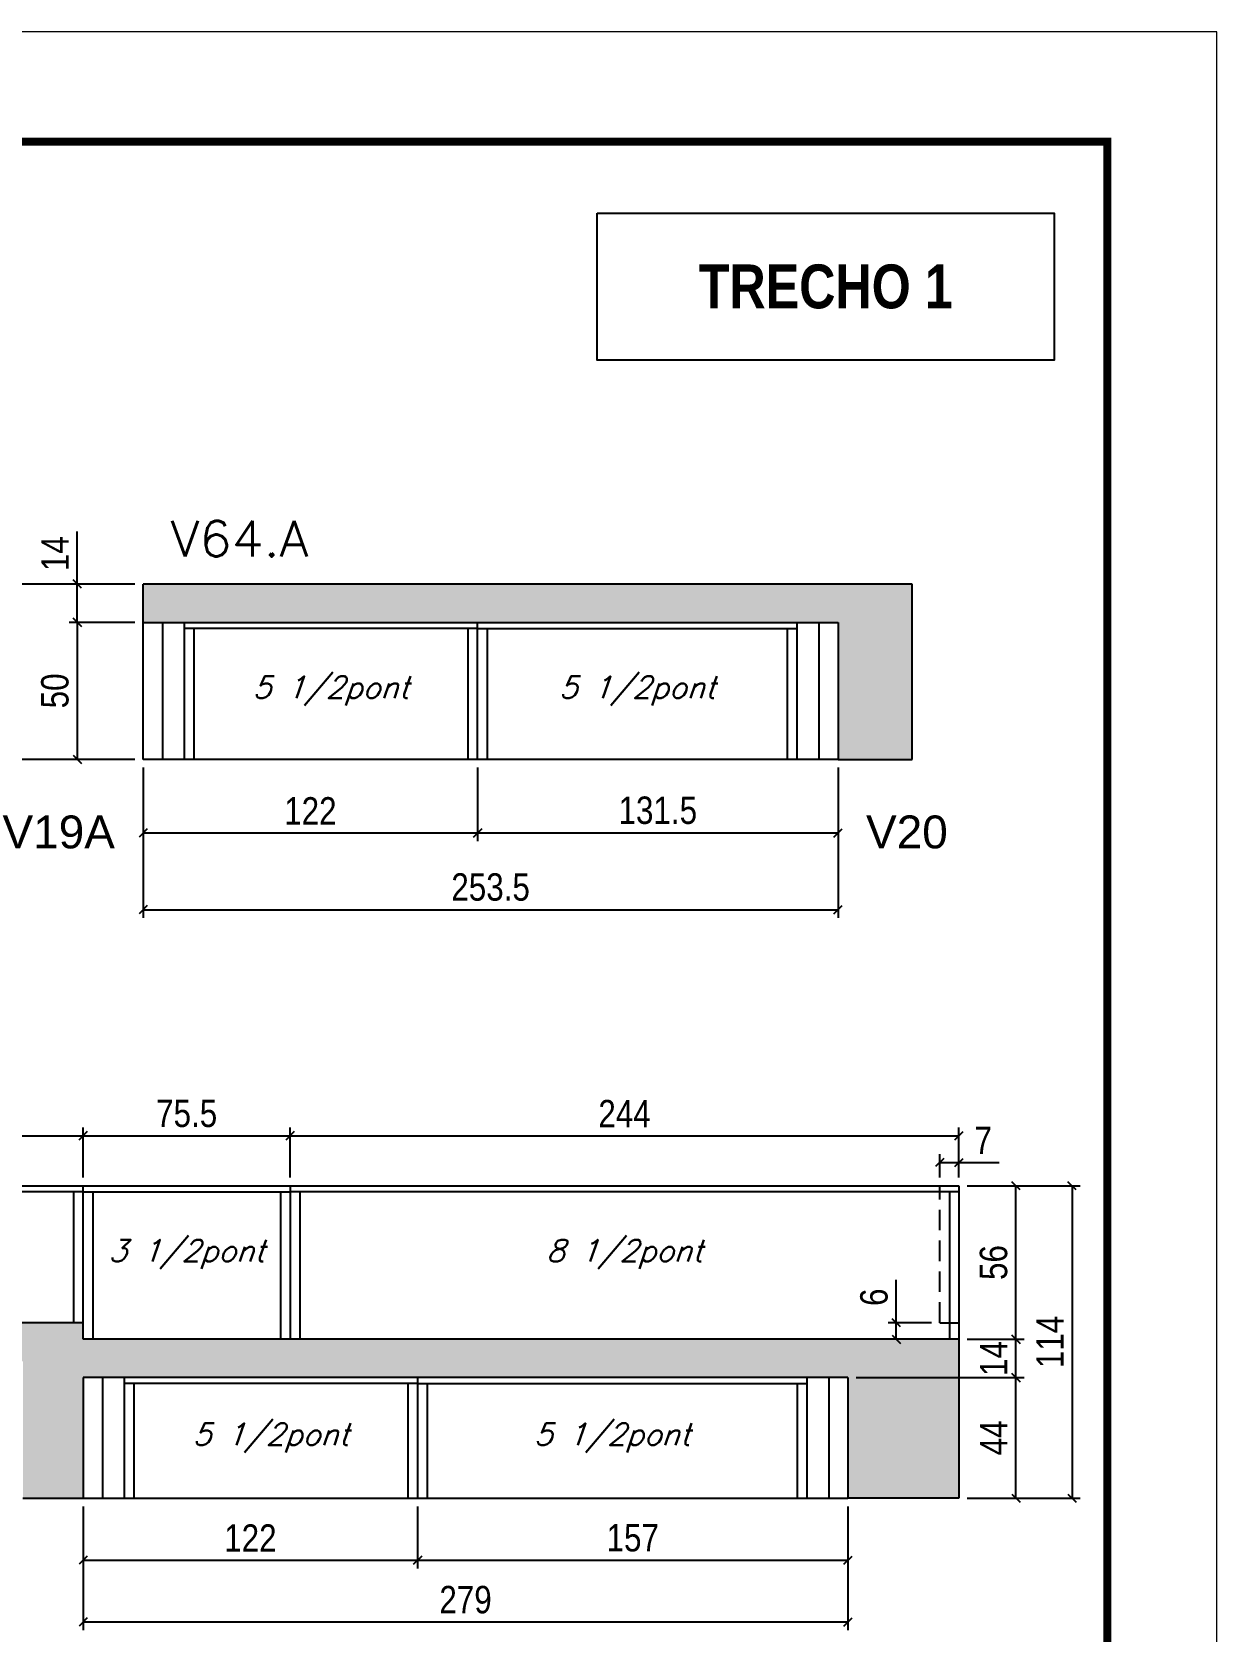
# Model space of a CAD drawing. Extents: x 0 to 6325, y 5574 to 19307.
# Drawn here: x 1053 to 1485, y 8338 to 8921 of the extents above; entities that cross this region are included whole.
import ezdxf

# ---------------------------------------------------------------- set-up
doc = ezdxf.new("R2010")
doc.units = 0
doc.linetypes.add('DASHED', pattern=[0.75, 0.5, -0.25])
for name, color, linetype in [('1', 1, 'Continuous'), ('5', 5, 'Continuous'), ('COTA', 241, 'Continuous'), ('NOMENCLATURA', 7, 'Continuous'), ('Painéis', 200, 'Continuous'), ('SARR_2.2x7', 40, 'Continuous'), ('SARR_3.5x7', 81, 'Continuous'), ('texto', 7, 'Continuous')]:
    doc.layers.add(name, color=color, linetype=linetype)
for name, color, linetype, lineweight in [('Folhas', 255, 'Continuous', 9), ('SARRAFO DE PRESSAO', 251, 'DASHED', 9), ('Texto Seção', 7, 'Continuous', 15)]:
    doc.layers.add(name, color=color, linetype=linetype, lineweight=lineweight)
doc.styles.add('COTA TECNICA', font='techl___.ttf', dxfattribs={"height": 10})
doc.styles.add('REGUA-120', font='ROMANS.shx', dxfattribs={"height": 15})
doc.styles.add('ROMANC', font='techb___.ttf', dxfattribs={"height": 2.5})
doc.styles.add('Romans', font='romans.shx')
doc.styles.get("Standard").update_dxf_attribs({"font": 'arial.ttf'})
doc.dimstyles.new('PAINEL', dxfattribs={"dimtxt": 10, "dimasz": 3, "dimexe": 3, "dimexo": 3, "dimgap": 3, "dimtad": 1, "dimdec": 1, "dimzin": 12, "dimdsep": 46, "dimtxsty": 'COTA TECNICA', "dimblk1": 'OBLIQUE', "dimblk2": 'OBLIQUE', "dimsah": 1, "dimcen": 0.9, "dimclrd": 4, "dimclre": 4, "dimclrt": 240, "dimadec": 1, "dimazin": 3, "dimtfac": 1, "dimtdec": 1, "dimtmove": 0, "dimatfit": 3, "dimfxl": 1, "dimtolj": 1, "dimtzin": 12, "dimarcsym": 0})

# ---------------------------------------------------------------- blocks, each defined once
blk = doc.blocks.new('9999999999')
at = {"layer": 'Folhas'}
blk.add_lwpolyline([(98138.98, 34190.21), (99623.98, 34190.21), (99623.98, 35240.21), (98138.98, 35240.21)], close=True, dxfattribs=at)
at = {"layer": 'Folhas', "color": 30, "const_width": 3}
blk.add_lwpolyline([(98213.98, 34230.21), (99583.98, 34230.21), (99583.98, 35200.21), (98213.98, 35200.21)], close=True, dxfattribs=at)
blk = doc.blocks.new('_Oblique')
at = {"layer": '1', "color": 0, "lineweight": -2}
blk.add_line((-0.5, -0.5), (0.5, 0.5), dxfattribs=at)
blk = doc.blocks.new('*D3474')
at = {"layer": 'COTA', "color": 4, "lineweight": -2, "transparency": 16777216}
for p, q in [((1090.24, 8705.96), (1066.18, 8705.96)), ((1069.18, 8705.96), (1069.18, 8655.96)), ((1090.24, 8655.96), (1066.18, 8655.96))]:
    blk.add_line(p, q, dxfattribs=at)
at = {"layer": 'Defpoints', "color": 0, "transparency": 16777216}
for p in [(1093.24, 8705.96), (1069.18, 8655.96), (1093.24, 8655.96)]:
    blk.add_point(p, dxfattribs=at)
at = {"layer": 'COTA', "color": 4, "lineweight": -2, "transparency": 16777216, "xscale": 3, "yscale": 3, "zscale": 3}
for p, rotation in [((1069.18, 8705.96), 90), ((1069.18, 8655.96), 270)]:
    blk.add_blockref('_Oblique', p, dxfattribs=dict(at, rotation=rotation))
at = {"layer": 'COTA', "color": 240, "transparency": 16777216, "insert": (1061.07, 8680.96), "char_height": 10, "attachment_point": 5, "rotation": 90, "style": 'COTA TECNICA'}
blk.add_mtext('\\A1;50', dxfattribs=at)
blk = doc.blocks.new('*D3475')
at = {"layer": 'COTA', "color": 4, "lineweight": -2, "transparency": 16777216}
for p, q in [((1093.24, 8652.96), (1093.24, 8626.12)), ((1215.24, 8652.96), (1215.24, 8626.12)), ((1093.24, 8629.12), (1215.24, 8629.12))]:
    blk.add_line(p, q, dxfattribs=at)
at = {"layer": 'Defpoints', "color": 0, "transparency": 16777216}
for p in [(1093.24, 8655.96), (1215.24, 8655.96), (1215.24, 8629.12)]:
    blk.add_point(p, dxfattribs=at)
at = {"layer": 'COTA', "color": 4, "lineweight": -2, "transparency": 16777216, "xscale": 3, "yscale": 3, "zscale": 3, "rotation": 180}
blk.add_blockref('_Oblique', (1093.24, 8629.12), dxfattribs=at)
at = {"layer": 'COTA', "color": 4, "lineweight": -2, "transparency": 16777216, "xscale": 3, "yscale": 3, "zscale": 3}
blk.add_blockref('_Oblique', (1215.24, 8629.12), dxfattribs=at)
at = {"layer": 'COTA', "color": 240, "transparency": 16777216, "insert": (1154.24, 8637.18), "char_height": 10, "attachment_point": 5, "style": 'COTA TECNICA'}
blk.add_mtext('\\A1;122', dxfattribs=at)
blk = doc.blocks.new('*D4488')
at = {"layer": 'COTA', "color": 4, "lineweight": -2, "transparency": 16777216}
for p, q in [((1069.18, 8719.96), (1069.18, 8739.08)), ((1090.24, 8719.96), (1066.18, 8719.96)), ((1069.18, 8705.96), (1069.18, 8719.96)), ((1090.24, 8705.96), (1066.18, 8705.96))]:
    blk.add_line(p, q, dxfattribs=at)
at = {"layer": 'Defpoints', "color": 0, "transparency": 16777216}
for p in [(1069.18, 8719.96), (1093.24, 8719.96), (1093.24, 8705.96)]:
    blk.add_point(p, dxfattribs=at)
at = {"layer": 'COTA', "color": 4, "lineweight": -2, "transparency": 16777216, "xscale": 3, "yscale": 3, "zscale": 3}
for p, rotation in [((1069.18, 8719.96), 90), ((1069.18, 8705.96), 270)]:
    blk.add_blockref('_Oblique', p, dxfattribs=dict(at, rotation=rotation))
at = {"layer": 'COTA', "color": 240, "transparency": 16777216, "insert": (1061.11, 8731.02), "char_height": 10, "attachment_point": 5, "rotation": 90, "style": 'COTA TECNICA'}
blk.add_mtext('\\A1;14', dxfattribs=at)
blk = doc.blocks.new('*D4481')
at = {"layer": 'COTA', "color": 4, "lineweight": -2, "transparency": 16777216}
for p, q in [((1215.24, 8652.96), (1215.24, 8626.12)), ((1346.74, 8652.96), (1346.74, 8626.12)), ((1215.24, 8629.12), (1346.74, 8629.12))]:
    blk.add_line(p, q, dxfattribs=at)
at = {"layer": 'Defpoints', "color": 0, "transparency": 16777216}
for p in [(1215.24, 8655.96), (1346.74, 8655.96), (1346.74, 8629.12)]:
    blk.add_point(p, dxfattribs=at)
at = {"layer": 'COTA', "color": 4, "lineweight": -2, "transparency": 16777216, "xscale": 3, "yscale": 3, "zscale": 3, "rotation": 180}
blk.add_blockref('_Oblique', (1215.24, 8629.12), dxfattribs=at)
at = {"layer": 'COTA', "color": 4, "lineweight": -2, "transparency": 16777216, "xscale": 3, "yscale": 3, "zscale": 3}
blk.add_blockref('_Oblique', (1346.74, 8629.12), dxfattribs=at)
at = {"layer": 'COTA', "color": 240, "transparency": 16777216, "insert": (1280.99, 8637.34), "char_height": 10, "attachment_point": 5, "style": 'COTA TECNICA'}
blk.add_mtext('\\A1;131.5', dxfattribs=at)
blk = doc.blocks.new('*D4482')
at = {"layer": 'COTA', "color": 4, "lineweight": -2, "transparency": 16777216}
for p, q in [((1093.24, 8652.96), (1093.24, 8598.12)), ((1346.74, 8652.96), (1346.74, 8598.12)), ((1093.24, 8601.12), (1346.74, 8601.12))]:
    blk.add_line(p, q, dxfattribs=at)
at = {"layer": 'Defpoints', "color": 0, "transparency": 16777216}
for p in [(1093.24, 8655.96), (1346.74, 8655.96), (1346.74, 8601.12)]:
    blk.add_point(p, dxfattribs=at)
at = {"layer": 'COTA', "color": 4, "lineweight": -2, "transparency": 16777216, "xscale": 3, "yscale": 3, "zscale": 3, "rotation": 180}
blk.add_blockref('_Oblique', (1093.24, 8601.12), dxfattribs=at)
at = {"layer": 'COTA', "color": 4, "lineweight": -2, "transparency": 16777216, "xscale": 3, "yscale": 3, "zscale": 3}
blk.add_blockref('_Oblique', (1346.74, 8601.12), dxfattribs=at)
at = {"layer": 'COTA', "color": 240, "transparency": 16777216, "insert": (1219.99, 8609.34), "char_height": 10, "attachment_point": 5, "style": 'COTA TECNICA'}
blk.add_mtext('\\A1;253.5', dxfattribs=at)
blk = doc.blocks.new('*D4489')
at = {"layer": 'COTA', "color": 4, "lineweight": -2, "transparency": 16777216}
for p, q in [((1071.35, 8383.36), (1071.35, 8338.19)), ((1350.35, 8383.36), (1350.35, 8338.19)), ((1071.35, 8341.19), (1350.35, 8341.19))]:
    blk.add_line(p, q, dxfattribs=at)
at = {"layer": 'Defpoints', "color": 0, "transparency": 16777216}
for p in [(1071.35, 8386.36), (1350.35, 8386.36), (1350.35, 8341.19)]:
    blk.add_point(p, dxfattribs=at)
at = {"layer": 'COTA', "color": 4, "lineweight": -2, "transparency": 16777216, "xscale": 3, "yscale": 3, "zscale": 3, "rotation": 180}
blk.add_blockref('_Oblique', (1071.35, 8341.19), dxfattribs=at)
at = {"layer": 'COTA', "color": 4, "lineweight": -2, "transparency": 16777216, "xscale": 3, "yscale": 3, "zscale": 3}
blk.add_blockref('_Oblique', (1350.35, 8341.19), dxfattribs=at)
at = {"layer": 'COTA', "color": 240, "transparency": 16777216, "insert": (1210.85, 8349.29), "char_height": 10, "attachment_point": 5, "style": 'COTA TECNICA'}
blk.add_mtext('\\A1;279', dxfattribs=at)
blk = doc.blocks.new('*D4494')
at = {"layer": 'COTA', "color": 4, "lineweight": -2, "transparency": 16777216}
for p, q in [((1071.35, 8383.36), (1071.35, 8360.76)), ((1193.35, 8383.36), (1193.35, 8360.76)), ((1071.35, 8363.76), (1193.35, 8363.76))]:
    blk.add_line(p, q, dxfattribs=at)
at = {"layer": 'Defpoints', "color": 0, "transparency": 16777216}
for p in [(1071.35, 8386.36), (1193.35, 8386.36), (1193.35, 8363.76)]:
    blk.add_point(p, dxfattribs=at)
at = {"layer": 'COTA', "color": 4, "lineweight": -2, "transparency": 16777216, "xscale": 3, "yscale": 3, "zscale": 3, "rotation": 180}
blk.add_blockref('_Oblique', (1071.35, 8363.76), dxfattribs=at)
at = {"layer": 'COTA', "color": 4, "lineweight": -2, "transparency": 16777216, "xscale": 3, "yscale": 3, "zscale": 3}
blk.add_blockref('_Oblique', (1193.35, 8363.76), dxfattribs=at)
at = {"layer": 'COTA', "color": 240, "transparency": 16777216, "insert": (1132.35, 8371.82), "char_height": 10, "attachment_point": 5, "style": 'COTA TECNICA'}
blk.add_mtext('\\A1;122', dxfattribs=at)
blk = doc.blocks.new('*D3479')
at = {"layer": 'COTA', "color": 4, "lineweight": -2, "transparency": 16777216}
for p, q in [((1193.35, 8383.36), (1193.35, 8360.76)), ((1350.35, 8383.36), (1350.35, 8360.76)), ((1193.35, 8363.76), (1350.35, 8363.76))]:
    blk.add_line(p, q, dxfattribs=at)
at = {"layer": 'Defpoints', "color": 0, "transparency": 16777216}
for p in [(1193.35, 8386.36), (1350.35, 8386.36), (1350.35, 8363.76)]:
    blk.add_point(p, dxfattribs=at)
at = {"layer": 'COTA', "color": 4, "lineweight": -2, "transparency": 16777216, "xscale": 3, "yscale": 3, "zscale": 3, "rotation": 180}
blk.add_blockref('_Oblique', (1193.35, 8363.76), dxfattribs=at)
at = {"layer": 'COTA', "color": 4, "lineweight": -2, "transparency": 16777216, "xscale": 3, "yscale": 3, "zscale": 3}
blk.add_blockref('_Oblique', (1350.35, 8363.76), dxfattribs=at)
at = {"layer": 'COTA', "color": 240, "transparency": 16777216, "insert": (1271.85, 8371.87), "char_height": 10, "attachment_point": 5, "style": 'COTA TECNICA'}
blk.add_mtext('\\A1;157', dxfattribs=at)
blk = doc.blocks.new('*D4495')
at = {"layer": 'COTA', "color": 4, "lineweight": -2, "transparency": 16777216}
for p, q in [((1383.85, 8503.36), (1383.85, 8511.87)), ((1383.85, 8508.87), (1390.85, 8508.87)), ((1390.85, 8503.36), (1390.85, 8511.87)), ((1390.85, 8508.87), (1405.58, 8508.87))]:
    blk.add_line(p, q, dxfattribs=at)
at = {"layer": 'Defpoints', "color": 0, "transparency": 16777216}
for p in [(1390.85, 8508.87), (1383.85, 8500.36), (1390.85, 8500.36)]:
    blk.add_point(p, dxfattribs=at)
at = {"layer": 'COTA', "color": 4, "lineweight": -2, "transparency": 16777216, "xscale": 3, "yscale": 3, "zscale": 3, "rotation": 180}
blk.add_blockref('_Oblique', (1383.85, 8508.87), dxfattribs=at)
at = {"layer": 'COTA', "color": 4, "lineweight": -2, "transparency": 16777216, "xscale": 3, "yscale": 3, "zscale": 3}
blk.add_blockref('_Oblique', (1390.85, 8508.87), dxfattribs=at)
at = {"layer": 'COTA', "color": 240, "transparency": 16777216, "insert": (1399.71, 8516.94), "char_height": 10, "attachment_point": 5, "style": 'COTA TECNICA'}
blk.add_mtext('\\A1;7', dxfattribs=at)
blk = doc.blocks.new('*D3472')
at = {"layer": 'COTA', "color": 4, "lineweight": -2, "transparency": 16777216}
for p, q in [((1090.24, 8719.96), (1037.07, 8719.96)), ((1040.07, 8719.96), (1040.07, 8655.96)), ((1090.24, 8655.96), (1037.07, 8655.96))]:
    blk.add_line(p, q, dxfattribs=at)
at = {"layer": 'Defpoints', "color": 0, "transparency": 16777216}
for p in [(1093.24, 8719.96), (1040.07, 8655.96), (1093.24, 8655.96)]:
    blk.add_point(p, dxfattribs=at)
at = {"layer": 'COTA', "color": 4, "lineweight": -2, "transparency": 16777216, "xscale": 3, "yscale": 3, "zscale": 3}
for p, rotation in [((1040.07, 8719.96), 90), ((1040.07, 8655.96), 270)]:
    blk.add_blockref('_Oblique', p, dxfattribs=dict(at, rotation=rotation))
at = {"layer": 'COTA', "color": 240, "transparency": 16777216, "insert": (1031.97, 8687.96), "char_height": 10, "attachment_point": 5, "rotation": 90, "style": 'COTA TECNICA'}
blk.add_mtext('\\A1;64', dxfattribs=at)
blk = doc.blocks.new('*D4496')
at = {"layer": 'COTA', "color": 4, "lineweight": -2, "transparency": 16777216}
for p, q in [((863.35, 8503.36), (863.35, 8521.63)), ((863.35, 8518.63), (1071.35, 8518.63)), ((1071.35, 8503.36), (1071.35, 8521.63))]:
    blk.add_line(p, q, dxfattribs=at)
at = {"layer": 'Defpoints', "color": 0, "transparency": 16777216}
for p in [(1071.35, 8518.63), (863.35, 8500.36), (1071.35, 8500.36)]:
    blk.add_point(p, dxfattribs=at)
at = {"layer": 'COTA', "color": 4, "lineweight": -2, "transparency": 16777216, "xscale": 3, "yscale": 3, "zscale": 3, "rotation": 180}
blk.add_blockref('_Oblique', (863.35, 8518.63), dxfattribs=at)
at = {"layer": 'COTA', "color": 4, "lineweight": -2, "transparency": 16777216, "xscale": 3, "yscale": 3, "zscale": 3}
blk.add_blockref('_Oblique', (1071.35, 8518.63), dxfattribs=at)
at = {"layer": 'COTA', "color": 240, "transparency": 16777216, "insert": (967.35, 8526.75), "char_height": 10, "attachment_point": 5, "style": 'COTA TECNICA'}
blk.add_mtext('\\A1;208', dxfattribs=at)
blk = doc.blocks.new('*D4497')
at = {"layer": 'COTA', "color": 4, "lineweight": -2, "transparency": 16777216}
for p, q in [((1071.35, 8503.36), (1071.35, 8521.63)), ((1071.35, 8518.63), (1146.85, 8518.63)), ((1146.85, 8503.36), (1146.85, 8521.63))]:
    blk.add_line(p, q, dxfattribs=at)
at = {"layer": 'Defpoints', "color": 0, "transparency": 16777216}
for p in [(1146.85, 8518.63), (1071.35, 8500.36), (1146.85, 8500.36)]:
    blk.add_point(p, dxfattribs=at)
at = {"layer": 'COTA', "color": 4, "lineweight": -2, "transparency": 16777216, "xscale": 3, "yscale": 3, "zscale": 3, "rotation": 180}
blk.add_blockref('_Oblique', (1071.35, 8518.63), dxfattribs=at)
at = {"layer": 'COTA', "color": 4, "lineweight": -2, "transparency": 16777216, "xscale": 3, "yscale": 3, "zscale": 3}
blk.add_blockref('_Oblique', (1146.85, 8518.63), dxfattribs=at)
at = {"layer": 'COTA', "color": 240, "transparency": 16777216, "insert": (1109.1, 8526.74), "char_height": 10, "attachment_point": 5, "style": 'COTA TECNICA'}
blk.add_mtext('\\A1;75.5', dxfattribs=at)
blk = doc.blocks.new('*D3480')
at = {"layer": 'COTA', "color": 4, "lineweight": -2, "transparency": 16777216}
for p, q in [((1146.85, 8503.36), (1146.85, 8521.63)), ((1146.85, 8518.63), (1390.85, 8518.63)), ((1390.85, 8503.36), (1390.85, 8521.63))]:
    blk.add_line(p, q, dxfattribs=at)
at = {"layer": 'Defpoints', "color": 0, "transparency": 16777216}
for p in [(1390.85, 8518.63), (1146.85, 8500.36), (1390.85, 8500.36)]:
    blk.add_point(p, dxfattribs=at)
at = {"layer": 'COTA', "color": 4, "lineweight": -2, "transparency": 16777216, "xscale": 3, "yscale": 3, "zscale": 3, "rotation": 180}
blk.add_blockref('_Oblique', (1146.85, 8518.63), dxfattribs=at)
at = {"layer": 'COTA', "color": 4, "lineweight": -2, "transparency": 16777216, "xscale": 3, "yscale": 3, "zscale": 3}
blk.add_blockref('_Oblique', (1390.85, 8518.63), dxfattribs=at)
at = {"layer": 'COTA', "color": 240, "transparency": 16777216, "insert": (1268.85, 8526.7), "char_height": 10, "attachment_point": 5, "style": 'COTA TECNICA'}
blk.add_mtext('\\A1;244', dxfattribs=at)
blk = doc.blocks.new('*D4498')
at = {"layer": 'COTA', "color": 4, "lineweight": -2, "transparency": 16777216}
for p, q in [((1353.35, 8430.36), (1414.64, 8430.36)), ((1411.64, 8386.36), (1411.64, 8430.36)), ((1393.85, 8386.36), (1414.64, 8386.36))]:
    blk.add_line(p, q, dxfattribs=at)
at = {"layer": 'Defpoints', "color": 0, "transparency": 16777216}
for p in [(1350.35, 8430.36), (1411.64, 8430.36), (1390.85, 8386.36)]:
    blk.add_point(p, dxfattribs=at)
at = {"layer": 'COTA', "color": 4, "lineweight": -2, "transparency": 16777216, "xscale": 3, "yscale": 3, "zscale": 3}
for p, rotation in [((1411.64, 8430.36), 90), ((1411.64, 8386.36), 270)]:
    blk.add_blockref('_Oblique', p, dxfattribs=dict(at, rotation=rotation))
at = {"layer": 'COTA', "color": 240, "transparency": 16777216, "insert": (1403.56, 8408.36), "char_height": 10, "attachment_point": 5, "rotation": 90, "style": 'COTA TECNICA'}
blk.add_mtext('\\A1;44', dxfattribs=at)
blk = doc.blocks.new('*D4499')
at = {"layer": 'COTA', "color": 4, "lineweight": -2, "transparency": 16777216}
for p, q in [((1393.85, 8444.36), (1414.64, 8444.36)), ((1411.64, 8430.36), (1411.64, 8444.36)), ((1353.35, 8430.36), (1414.64, 8430.36))]:
    blk.add_line(p, q, dxfattribs=at)
at = {"layer": 'Defpoints', "color": 0, "transparency": 16777216}
for p in [(1390.85, 8444.36), (1411.64, 8444.36), (1350.35, 8430.36)]:
    blk.add_point(p, dxfattribs=at)
at = {"layer": 'COTA', "color": 4, "lineweight": -2, "transparency": 16777216, "xscale": 3, "yscale": 3, "zscale": 3}
for p, rotation in [((1411.64, 8444.36), 90), ((1411.64, 8430.36), 270)]:
    blk.add_blockref('_Oblique', p, dxfattribs=dict(at, rotation=rotation))
at = {"layer": 'COTA', "color": 240, "transparency": 16777216, "insert": (1403.56, 8437.36), "char_height": 10, "attachment_point": 5, "rotation": 90, "style": 'COTA TECNICA'}
blk.add_mtext('\\A1;14', dxfattribs=at)
blk = doc.blocks.new('*D3481')
at = {"layer": 'COTA', "color": 4, "lineweight": -2, "transparency": 16777216}
for p, q in [((1393.85, 8500.36), (1414.64, 8500.36)), ((1411.64, 8444.36), (1411.64, 8500.36)), ((1393.85, 8444.36), (1414.64, 8444.36))]:
    blk.add_line(p, q, dxfattribs=at)
at = {"layer": 'Defpoints', "color": 0, "transparency": 16777216}
for p in [(1390.85, 8500.36), (1411.64, 8500.36), (1390.85, 8444.36)]:
    blk.add_point(p, dxfattribs=at)
at = {"layer": 'COTA', "color": 4, "lineweight": -2, "transparency": 16777216, "xscale": 3, "yscale": 3, "zscale": 3}
for p, rotation in [((1411.64, 8500.36), 90), ((1411.64, 8444.36), 270)]:
    blk.add_blockref('_Oblique', p, dxfattribs=dict(at, rotation=rotation))
at = {"layer": 'COTA', "color": 240, "transparency": 16777216, "insert": (1403.53, 8472.36), "char_height": 10, "attachment_point": 5, "rotation": 90, "style": 'COTA TECNICA'}
blk.add_mtext('\\A1;56', dxfattribs=at)
blk = doc.blocks.new('*D4500')
at = {"layer": 'COTA', "color": 4, "lineweight": -2, "transparency": 16777216}
for p, q in [((1393.85, 8500.36), (1435.14, 8500.36)), ((1432.14, 8500.36), (1432.14, 8386.36)), ((1393.85, 8386.36), (1435.14, 8386.36))]:
    blk.add_line(p, q, dxfattribs=at)
at = {"layer": 'Defpoints', "color": 0, "transparency": 16777216}
for p in [(1390.85, 8500.36), (1390.85, 8386.36), (1432.14, 8386.36)]:
    blk.add_point(p, dxfattribs=at)
at = {"layer": 'COTA', "color": 4, "lineweight": -2, "transparency": 16777216, "xscale": 3, "yscale": 3, "zscale": 3}
for p, rotation in [((1432.14, 8500.36), 90), ((1432.14, 8386.36), 270)]:
    blk.add_blockref('_Oblique', p, dxfattribs=dict(at, rotation=rotation))
at = {"layer": 'COTA', "color": 240, "transparency": 16777216, "insert": (1424.07, 8443.36), "char_height": 10, "attachment_point": 5, "rotation": 90, "style": 'COTA TECNICA'}
blk.add_mtext('\\A1;114', dxfattribs=at)
blk = doc.blocks.new('*D4515')
at = {"layer": 'COTA', "color": 4, "lineweight": -2, "transparency": 16777216}
for p, q in [((1368.01, 8450.36), (1368.01, 8466.03)), ((1380.85, 8450.36), (1365.01, 8450.36)), ((1368.01, 8444.36), (1368.01, 8450.36))]:
    blk.add_line(p, q, dxfattribs=at)
at = {"layer": 'Defpoints', "color": 0, "transparency": 16777216}
for p in [(1383.85, 8450.36), (1368.01, 8444.36), (1368.01, 8444.36)]:
    blk.add_point(p, dxfattribs=at)
at = {"layer": 'COTA', "color": 4, "lineweight": -2, "transparency": 16777216, "xscale": 3, "yscale": 3, "zscale": 3}
for p, rotation in [((1368.01, 8450.36), 90), ((1368.01, 8444.36), 270)]:
    blk.add_blockref('_Oblique', p, dxfattribs=dict(at, rotation=rotation))
at = {"layer": 'COTA', "color": 240, "transparency": 16777216, "insert": (1359.91, 8459.7), "char_height": 10, "attachment_point": 5, "rotation": 90, "style": 'COTA TECNICA'}
blk.add_mtext('\\A1;6', dxfattribs=at)

msp = doc.modelspace()

# ---------------------------------------------------------------- hatches: boundary and pattern name
at = {"layer": 'COTA'}
h = msp.add_hatch(dxfattribs=at)
h.set_pattern_fill('AR-CONC', color=256, scale=0.03)
h.set_pattern_definition([(50, (-1544.8965, 1492.3838), (5.46554, -0.4781726), [0.5715, -6.2865]), (355, (-1544.8965, 1492.384), (-1.0573026, 5.7317054), [0.4572, -5.0292175]), (100.451445, (-1544.441, 1492.344), (4.4082374, 5.2535326), [0.4857003, -5.3427073]), (46.1842, (-1544.8965, 1493.908), (8.132371, -1.26127), [0.85725, -9.42975]), (96.63556, (-1544.219, 1493.803), (7.122124, 7.422784), [0.728551, -8.014068]), (351.18415, (-1544.8965, 1493.908), (7.122124, 7.422784), [0.685799, -7.543792]), (21, (-1544.1345, 1493.5268), (4.5484317, -3.067956), [0.5715, -6.2865]), (326, (-1544.1345, 1493.527), (1.854061, 5.525639), [0.4572, -5.0292]), (71.451445, (-1543.7554, 1493.271), (6.4024926, 2.457683), [0.4857003, -5.342698]), (37.5, (-1544.8965, 1492.3838), (0.0926581, 2.53665117), [0, -4.96824, 0, -5.1054, 0, -5.04825]), (7.5, (-1544.8965, 1492.3838), (2.0045899, 3.0054172), [0, -2.91084, 0, -4.85394, 0, -1.92405]), (327.5, (-1546.5957, 1492.3838), (4.06771786, -0.1718623), [0, -1.905, 0, -5.9436, 0, -7.8867]), (317.5, (-1547.3577, 1492.3838), (4.4438754, 0.7627947), [0, -2.4765, 0, -3.94716, 0, -5.6007])])
h.paths.add_polyline_path([(1373.74, 8719.96), (1093.24, 8719.96), (1093.24, 8705.96), (1346.74, 8705.96), (1346.74, 8655.96), (1373.74, 8655.96)])
h = msp.add_hatch(dxfattribs=at)
h.set_pattern_fill('AR-CONC', color=256, scale=0.03)
h.set_pattern_definition([(50, (-1575.4806, 1153.1636), (5.46554, -0.4781726), [0.5715, -6.2865]), (355, (-1575.4806, 1153.1636), (-1.0573026, 5.7317054), [0.4572, -5.0292175]), (100.451445, (-1575.025, 1153.124), (4.4082374, 5.2535326), [0.4857003, -5.3427073]), (46.1842, (-1575.4806, 1154.6876), (8.132371, -1.26127), [0.85725, -9.42975]), (96.63556, (-1574.803, 1154.5825), (7.122124, 7.422784), [0.728551, -8.014068]), (351.18415, (-1575.4806, 1154.688), (7.122124, 7.422784), [0.685799, -7.543792]), (21, (-1574.7186, 1154.3066), (4.5484317, -3.067956), [0.5715, -6.2865]), (326, (-1574.7186, 1154.3066), (1.854061, 5.525639), [0.4572, -5.0292]), (71.451445, (-1574.3395, 1154.051), (6.4024926, 2.457683), [0.4857003, -5.342698]), (37.5, (-1575.4806, 1153.1636), (0.0926581, 2.53665117), [0, -4.96824, 0, -5.1054, 0, -5.04825]), (7.5, (-1575.4806, 1153.1636), (2.0045899, 3.0054172), [0, -2.91084, 0, -4.85394, 0, -1.92405]), (327.5, (-1577.1798, 1153.1636), (4.06771786, -0.1718623), [0, -1.905, 0, -5.9436, 0, -7.8867]), (317.5, (-1577.9418, 1153.1636), (4.4438754, 0.7627947), [0, -2.4765, 0, -3.94716, 0, -5.6007])])
h.paths.add_polyline_path([(1071.35, 8450.36), (375.35, 8450.36), (375.35, 8386.36), (409.35, 8386.36), (409.35, 8436.36), (1049.35, 8436.36), (1049.35, 8386.36), (1071.35, 8386.36), (1071.35, 8430.36), (1350.35, 8430.36), (1350.35, 8386.36), (1390.85, 8386.36), (1390.85, 8444.36), (1071.35, 8444.36)])

# ---------------------------------------------------------------- linework, layer by layer
for p, q in [((1093.24, 8705.96), (1093.24, 8719.96)), ((1373.74, 8719.96), (1093.24, 8719.96)), ((1373.74, 8655.96), (1373.74, 8719.96)), ((1346.74, 8655.96), (1373.74, 8655.96)), ((1390.85, 8444.36), (1390.85, 8386.36)), ((1049.35, 8386.36), (1071.35, 8386.36)), ((1390.85, 8386.36), (1350.35, 8386.36))]:
    msp.add_line(p, q, dxfattribs=at)
msp.add_lwpolyline([(1258.86, 8855.28), (1425.64, 8855.28), (1425.64, 8801.62), (1258.86, 8801.62)], close=True, dxfattribs=at)
at = {"layer": 'Painéis', "linetype": 'ByBlock'}
for p, q in [((1093.24, 8705.96), (1346.74, 8705.96)), ((1093.24, 8655.96), (1093.24, 8705.96)), ((1215.24, 8655.96), (1215.24, 8705.96)), ((1346.74, 8705.96), (1346.74, 8655.96)), ((1346.74, 8655.96), (1093.24, 8655.96)), ((375.35, 8500.36), (1390.85, 8500.36)), ((1071.35, 8450.36), (1071.35, 8500.36)), ((1146.85, 8500.36), (1146.85, 8444.36)), ((1390.85, 8500.36), (1390.85, 8444.36)), ((1071.35, 8450.36), (375.35, 8450.36)), ((1071.35, 8444.36), (1071.35, 8450.36)), ((1390.85, 8444.36), (1071.35, 8444.36)), ((1071.35, 8430.36), (1071.35, 8386.36)), ((1350.35, 8430.36), (1071.35, 8430.36)), ((1193.35, 8430.36), (1193.35, 8386.36)), ((1350.35, 8430.36), (1350.35, 8386.36)), ((1071.35, 8386.36), (1350.35, 8386.36))]:
    msp.add_line(p, q, dxfattribs=at)
at = {"layer": 'SARR_2.2x7', "linetype": 'Continuous'}
for p, q in [((1100.24, 8705.96), (1100.24, 8655.96)), ((1339.74, 8705.96), (1339.74, 8655.96)), ((1215.24, 8703.76), (1108.24, 8703.76)), ((1215.24, 8703.76), (1331.74, 8703.76)), ((1071.35, 8498.16), (863.35, 8498.16)), ((1071.35, 8498.16), (1146.85, 8498.16)), ((1390.85, 8498.16), (1146.85, 8498.16)), ((1078.35, 8430.36), (1078.35, 8386.36)), ((1193.35, 8428.16), (1086.35, 8428.16)), ((1193.35, 8428.16), (1335.35, 8428.16)), ((1343.35, 8430.36), (1343.35, 8386.36))]:
    msp.add_line(p, q, dxfattribs=at)
at = {"layer": 'SARR_2.2x7', "linetype": 'DASHED', "ltscale": 15}
for q in [(1383.85, 8500.36), (1390.85, 8450.36)]:
    msp.add_line((1383.85, 8450.36), q, dxfattribs=at)
at = {"layer": 'SARR_3.5x7'}
for p, q in [((1108.24, 8705.96), (1108.24, 8655.96)), ((1331.74, 8705.96), (1331.74, 8655.96)), ((1111.74, 8703.76), (1111.74, 8655.96)), ((1211.74, 8703.76), (1211.74, 8655.96)), ((1218.74, 8703.76), (1218.74, 8655.96)), ((1328.24, 8703.76), (1328.24, 8655.96)), ((1067.85, 8498.16), (1067.85, 8450.36)), ((1074.85, 8498.16), (1074.85, 8444.36)), ((1143.35, 8498.16), (1143.35, 8444.36)), ((1150.35, 8498.16), (1150.35, 8444.36)), ((1387.35, 8498.16), (1387.35, 8444.36)), ((1086.35, 8430.36), (1086.35, 8386.36)), ((1089.85, 8428.16), (1089.85, 8386.36)), ((1189.85, 8428.16), (1189.85, 8386.36)), ((1196.85, 8428.16), (1196.85, 8386.36)), ((1331.85, 8428.16), (1331.85, 8386.36)), ((1335.35, 8430.36), (1335.35, 8386.36))]:
    msp.add_line(p, q, dxfattribs=at)

# ---------------------------------------------------------------- block references
at = {"layer": 'SARRAFO DE PRESSAO', "color": 6, "linetype": 'ByBlock'}
msp.add_blockref('9999999999', (-98138.98, -26318.81), dxfattribs=at)

# ---------------------------------------------------------------- texts
at = {"layer": '5', "linetype": 'Continuous'}
for s, rotation, p in [('V19A', 359.99996, (1041.92, 8623.49)), ('V20', 0.00004, (1356.96, 8623.49))]:
    msp.add_text(s, height=12, rotation=rotation, dxfattribs=at).set_placement(p)
at = {"layer": 'NOMENCLATURA', "color": 2, "insert": (1342.25, 8828.45), "char_height": 16, "attachment_point": 5, "style": 'ROMANC'}
msp.add_mtext('TRECHO 1', dxfattribs=at)
at = {"layer": 'texto', "color": 2, "char_height": 8, "attachment_point": 5, "style": 'Romans'}
for s, insert in [('{\\Q19;\\C256;5 1/2pont}', (1161.74, 8680.96)), ('{\\Q19;\\C256;5 1/2pont}', (1273.49, 8680.96)), ('{\\Q19;\\C256;3 1/2pont}', (1109.1, 8475.36)), ('{\\Q19;\\C256;8 1/2pont}', (1268.85, 8475.36)), ('{\\Q19;\\C256;5 1/2pont}', (1139.85, 8408.36)), ('{\\Q19;\\C256;5 1/2pont}', (1264.35, 8408.36))]:
    msp.add_mtext(s, dxfattribs=dict(at, insert=insert))
at = {"layer": 'Texto Seção', "style": 'REGUA-120', "width": 1.05}
msp.add_text('V64.A', height=13, dxfattribs=at).set_placement((1103.24, 8729.96))

# ---------------------------------------------------------------- dimensions: what is measured, and where the dimension line sits
at = {"layer": 'COTA'}
for base, p1, p2, angle, picture, middle in [((1069.18, 8719.96), (1093.24, 8705.96), (1093.24, 8719.96), 90, '*D4488', (1061.11, 8731.02)), ((1040.07, 8655.96), (1093.24, 8719.96), (1093.24, 8655.96), 90, '*D3472', (1031.97, 8687.96)), ((1069.18, 8655.96), (1093.24, 8705.96), (1093.24, 8655.96), 90, '*D3474', (1061.07, 8680.96)), ((1390.85, 8508.87), (1383.85, 8500.36), (1390.85, 8500.36), 180, '*D4495', (1399.71, 8516.94)), ((1411.64, 8500.36), (1390.85, 8444.36), (1390.85, 8500.36), 90, '*D3481', (1403.53, 8472.36)), ((1432.14, 8386.36), (1390.85, 8500.36), (1390.85, 8386.36), 90, '*D4500', (1424.07, 8443.36)), ((1411.64, 8430.36), (1390.85, 8386.36), (1350.35, 8430.36), 90, '*D4498', (1403.56, 8408.36))]:
    dim = msp.add_linear_dim(base=base, p1=p1, p2=p2, angle=angle, dimstyle='PAINEL', dxfattribs=at)
    dim.commit()
    dim.dimension.update_dxf_attribs({"geometry": picture, "text_midpoint": middle})
for base, p1, p2, picture, middle in [((1215.24, 8629.12), (1093.24, 8655.96), (1215.24, 8655.96), '*D3475', (1154.24, 8637.18)), ((1346.74, 8601.12), (1093.24, 8655.96), (1346.74, 8655.96), '*D4482', (1219.99, 8609.34)), ((1346.74, 8629.12), (1215.24, 8655.96), (1346.74, 8655.96), '*D4481', (1280.99, 8637.34)), ((1071.35, 8518.63), (863.35, 8500.36), (1071.35, 8500.36), '*D4496', (967.35, 8526.75)), ((1146.85, 8518.63), (1071.35, 8500.36), (1146.85, 8500.36), '*D4497', (1109.1, 8526.74)), ((1390.85, 8518.63), (1146.85, 8500.36), (1390.85, 8500.36), '*D3480', (1268.85, 8526.7)), ((1350.35, 8341.19), (1071.35, 8386.36), (1350.35, 8386.36), '*D4489', (1210.85, 8349.29)), ((1193.35, 8363.76), (1071.35, 8386.36), (1193.35, 8386.36), '*D4494', (1132.35, 8371.82)), ((1350.35, 8363.76), (1193.35, 8386.36), (1350.35, 8386.36), '*D3479', (1271.85, 8371.87))]:
    dim = msp.add_linear_dim(base=base, p1=p1, p2=p2, dimstyle='PAINEL', dxfattribs=at)
    dim.commit()
    dim.dimension.update_dxf_attribs({"geometry": picture, "text_midpoint": middle})
for base, p1, p2, picture, middle in [((1368.01, 8444.36), (1383.85, 8450.36), (1368.01, 8444.36), '*D4515', (1368.01, 8459.7)), ((1411.64, 8444.36), (1350.35, 8430.36), (1390.85, 8444.36), '*D4499', (1411.64, 8437.36))]:
    dim = msp.add_linear_dim(base=base, p1=p1, p2=p2, angle=90, dimstyle='PAINEL', dxfattribs=at)
    dim.commit()
    dim.dimension.update_dxf_attribs({"geometry": picture, "text_midpoint": middle, "dimtype": 160})

doc.saveas('drawing.dxf')
